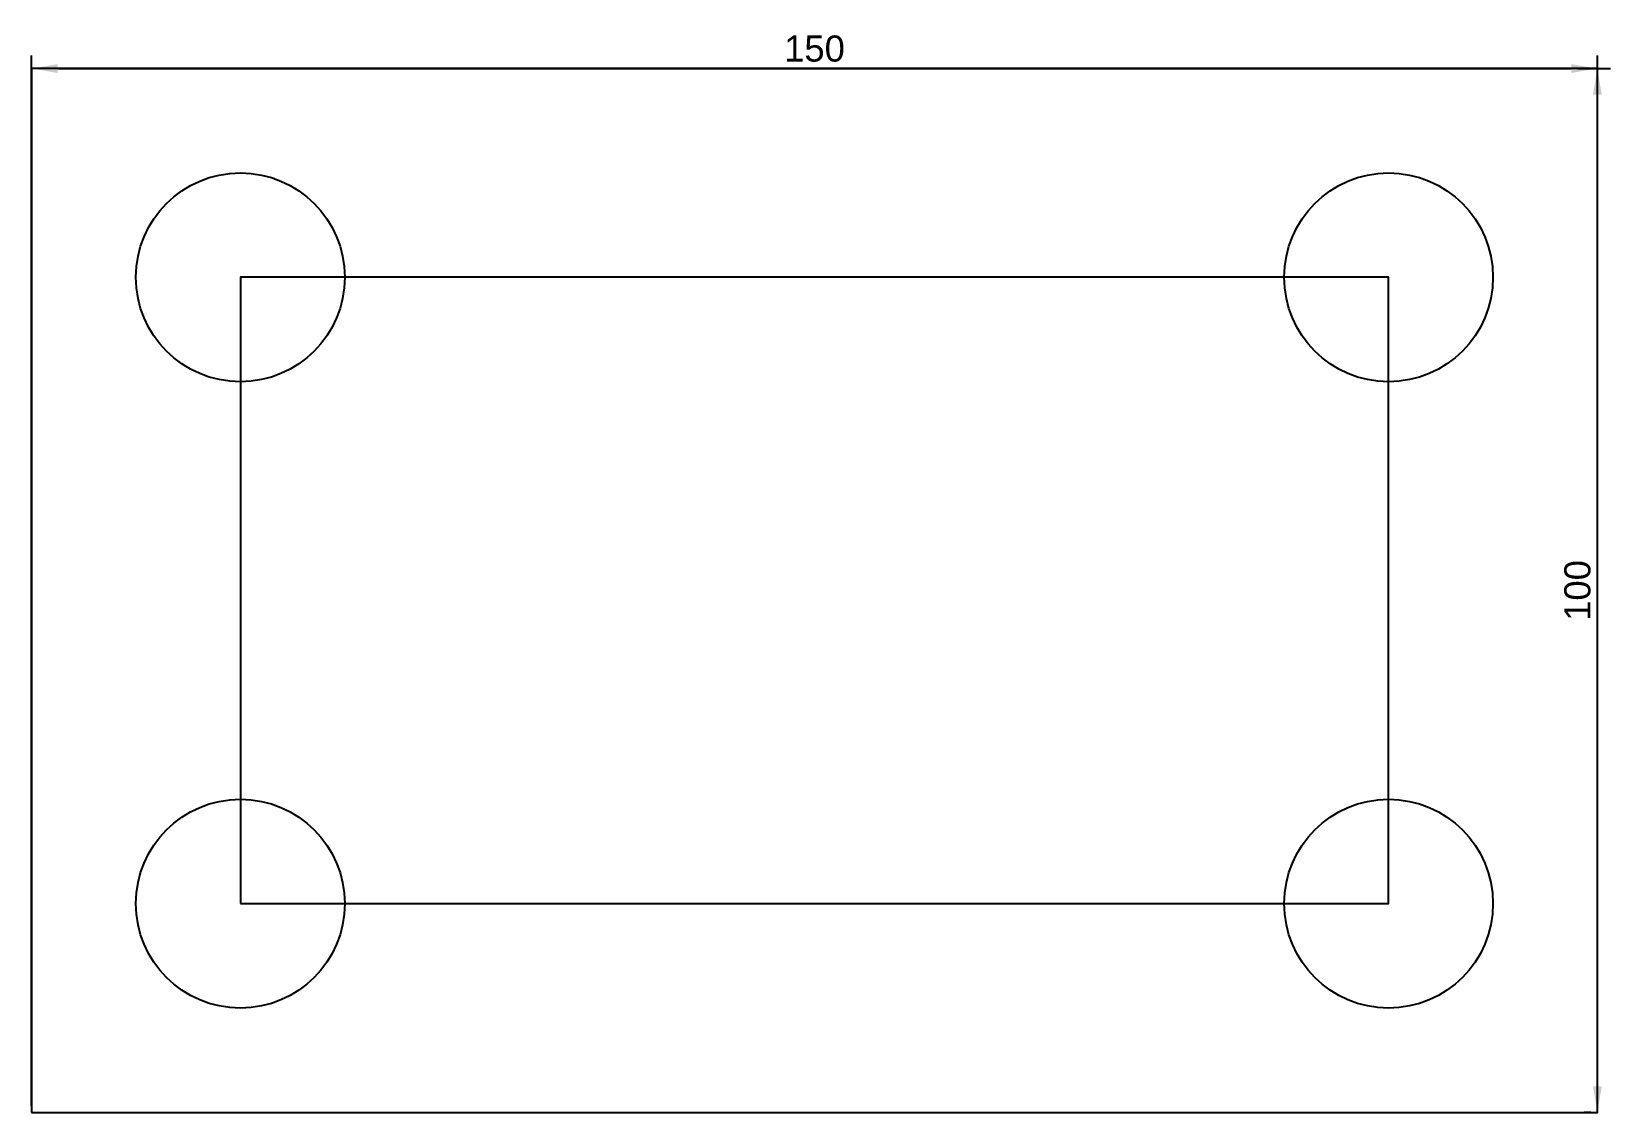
# Model space of a CAD drawing. Header units: millimetres. Extents: x 0 to 2501, y 0 to 1277.
# Drawn here: x 0 to 151.3, y 0 to 103.5 of the extents above; entities outside this region: 1.
import ezdxf

# ---------------------------------------------------------------- set-up
doc = ezdxf.new("R2010")
doc.units = ezdxf.units.MM
doc.styles.get("Standard").update_dxf_attribs({"font": 'arial.ttf'})
doc.dimstyles.new('ISO-25', dxfattribs={"dimtxt": 2.5, "dimasz": 2.5, "dimexe": 1.25, "dimexo": 0.625, "dimtad": 1, "dimtxsty": 'Standard', "dimcen": 2.5, "dimadec": 0, "dimazin": 0, "dimtfac": 1, "dimtmove": 0, "dimatfit": 3, "dimfxl": 1, "dimarcsym": 0})

# ---------------------------------------------------------------- blocks, each defined once
blk = doc.blocks.new('*D2')
at = {"color": 0, "lineweight": -2, "transparency": 16777216}
for p, q in [((0, 0.62), (0, 101.25)), ((2.5, 100), (147.5, 100)), ((150, 0.62), (150, 101.25))]:
    blk.add_line(p, q, dxfattribs=at)
at = {"color": 0, "transparency": 16777216}
for points in [[(2.5, 100.42), (2.5, 99.58), (0, 100)], [(147.5, 100.42), (147.5, 99.58), (150, 100)]]:
    blk.add_solid(points, dxfattribs=at)
at = {"layer": 'Defpoints', "color": 0, "transparency": 16777216}
for p in [(150, 100), (0, 0), (150, 0)]:
    blk.add_point(p, dxfattribs=at)
at = {"color": 0, "transparency": 16777216, "insert": (75, 101.9), "char_height": 2.5, "attachment_point": 5}
blk.add_mtext('150', dxfattribs=at)
blk = doc.blocks.new('*D3')
at = {"color": 0, "lineweight": -2, "transparency": 16777216}
for p, q in [((148.13, 100), (151.25, 100)), ((150, 2.5), (150, 97.5)), ((149.38, 0), (148.75, 0))]:
    blk.add_line(p, q, dxfattribs=at)
at = {"color": 0, "transparency": 16777216}
for points in [[(149.58, 97.5), (150.42, 97.5), (150, 100)], [(149.58, 2.5), (150.42, 2.5), (150, 0)]]:
    blk.add_solid(points, dxfattribs=at)
at = {"layer": 'Defpoints', "color": 0, "transparency": 16777216}
for p in [(147.5, 100), (150, 100), (150, 0)]:
    blk.add_point(p, dxfattribs=at)
at = {"color": 0, "transparency": 16777216, "insert": (148.1, 50), "char_height": 2.5, "attachment_point": 5, "rotation": 90}
blk.add_mtext('100', dxfattribs=at)

msp = doc.modelspace()

# ---------------------------------------------------------------- linework, layer by layer
for points in [[(2500.821, 1277.475), (2500.821, 1277.475), (2500.821, 1277.475), (2500.821, 1277.475)], [(0, 0), (150, 0), (150, 100), (0, 100)], [(0, 0), (150, 0), (150, 100), (0, 100)], [(0, 0), (150, 0), (150, 100), (0, 100)], [(20, 20), (130, 20), (130, 80), (20, 80)]]:
    msp.add_lwpolyline(points, close=True)
for centre in [(20, 80), (130, 80), (20, 20), (130, 20)]:
    msp.add_circle(centre, 10)

# ---------------------------------------------------------------- dimensions: what is measured, and where the dimension line sits
dim = msp.add_linear_dim(base=(150, 100), p1=(0, 0), p2=(150, 0), dimstyle='ISO-25')
dim.commit()
dim.dimension.update_dxf_attribs({"geometry": '*D2', "text_midpoint": (75, 101.901)})
dim = msp.add_linear_dim(base=(150, 100), p1=(150, 0), p2=(147.5, 100), angle=90, dimstyle='ISO-25')
dim.commit()
dim.dimension.update_dxf_attribs({"geometry": '*D3', "text_midpoint": (148.099, 50)})

doc.saveas('drawing.dxf')
